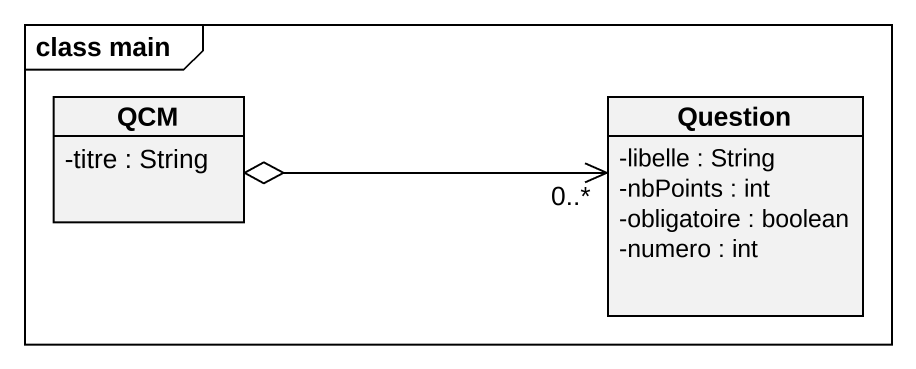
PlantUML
@startuml
mainframe class main
hide circle
hide empty members
skinparam classAttributeIconSize 0
class QCM {
  -titre : String
}
class Question {
  -libelle : String
  -nbPoints : int
  -obligatoire : boolean
  -numero : int
}
QCM o-right-> "0..*" Question
@enduml
